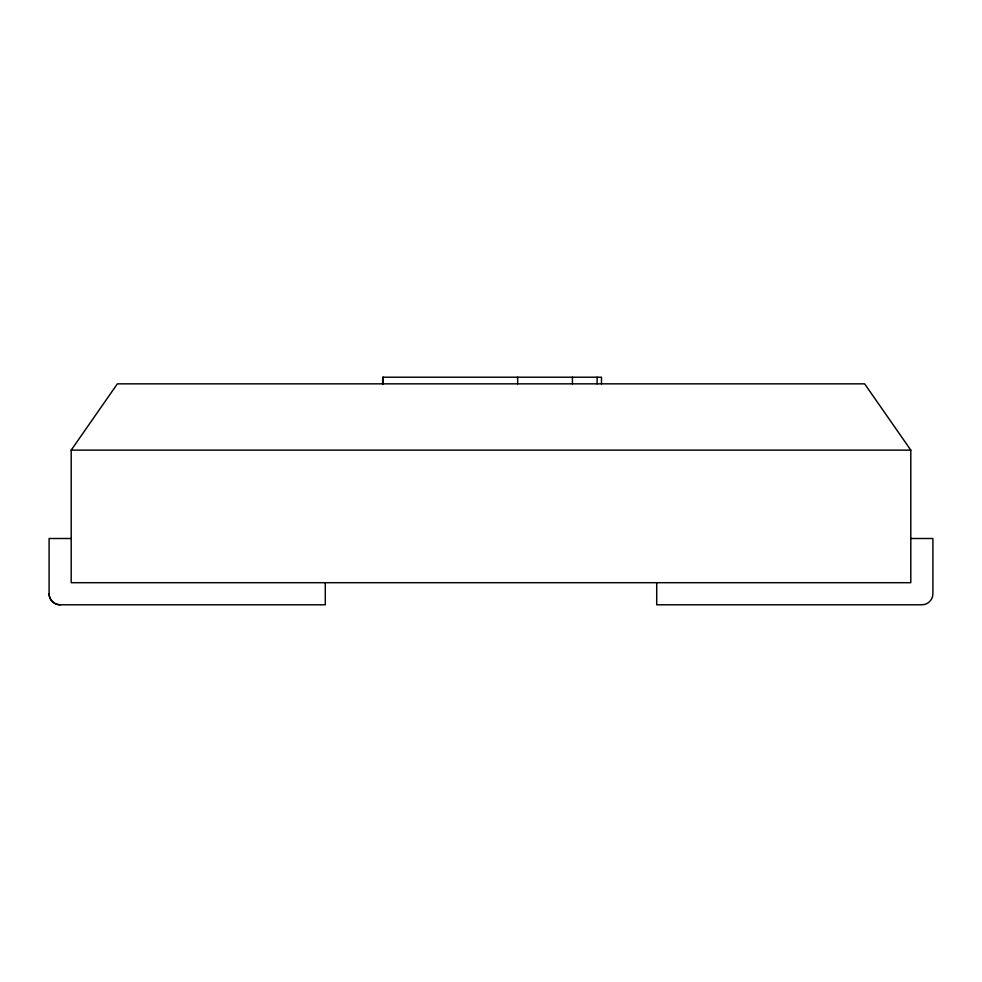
<?xml version="1.0" encoding="UTF-8"?>
<svg xmlns="http://www.w3.org/2000/svg" width="982" height="982" viewBox="0 0 982 982"><rect width="100%" height="100%" fill="white"/><g stroke="black" fill="none" stroke-linecap="round" stroke-linejoin="round"><path stroke-width="1.47" d="M71.195 450.124L117.374 383.839L864.626 383.839L910.805 450.124L910.805 582.694L71.195 582.694L71.195 450.124L910.805 450.124M71.195 538.504L49.1 538.504L49.1 593.742A11.047 11.047 0 0 0 60.148 604.789L325.288 604.789L325.288 582.694M910.805 538.504L932.9 538.504L932.9 593.742A11.047 11.047 0 0 1 921.853 604.789L656.712 604.789L656.712 582.694M601.487 383.839L601.487 377.211L382.649 377.211L382.649 383.839M597.105 377.211L597.105 383.839M572.42 377.211L572.42 383.839M517.674 377.211L517.674 383.839M383.213 377.211L383.213 383.839M60.148 604.789A11.047 11.047 0 0 1 49.1 593.742"/></g></svg>
